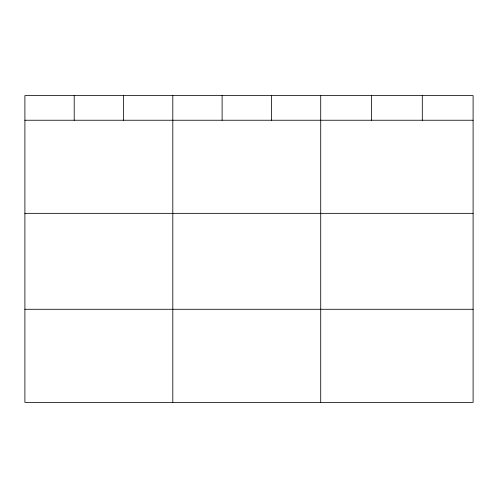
<?xml version="1.0" encoding="UTF-8"?>
<svg xmlns="http://www.w3.org/2000/svg" width="498" height="498" viewBox="0 0 498 498"><rect width="100%" height="100%" fill="white"/><g stroke="black" fill="none" stroke-linecap="round" stroke-linejoin="round"><path stroke-width="0.75" d="M473.1 213.349L473.1 95.622L24.9 95.622L24.9 402.378L473.1 402.378L473.1 213.349L24.9 213.349M24.9 120.242L473.1 120.242M24.9 309.277L473.1 309.277M422.304 95.622L422.304 120.242M371.508 95.622L371.508 120.242M320.712 95.622L320.712 402.378M271.41 95.622L271.41 120.242M222.108 95.622L222.108 120.242M172.806 95.622L172.806 402.378M123.504 95.622L123.504 120.242M74.202 95.622L74.202 120.242"/></g></svg>
